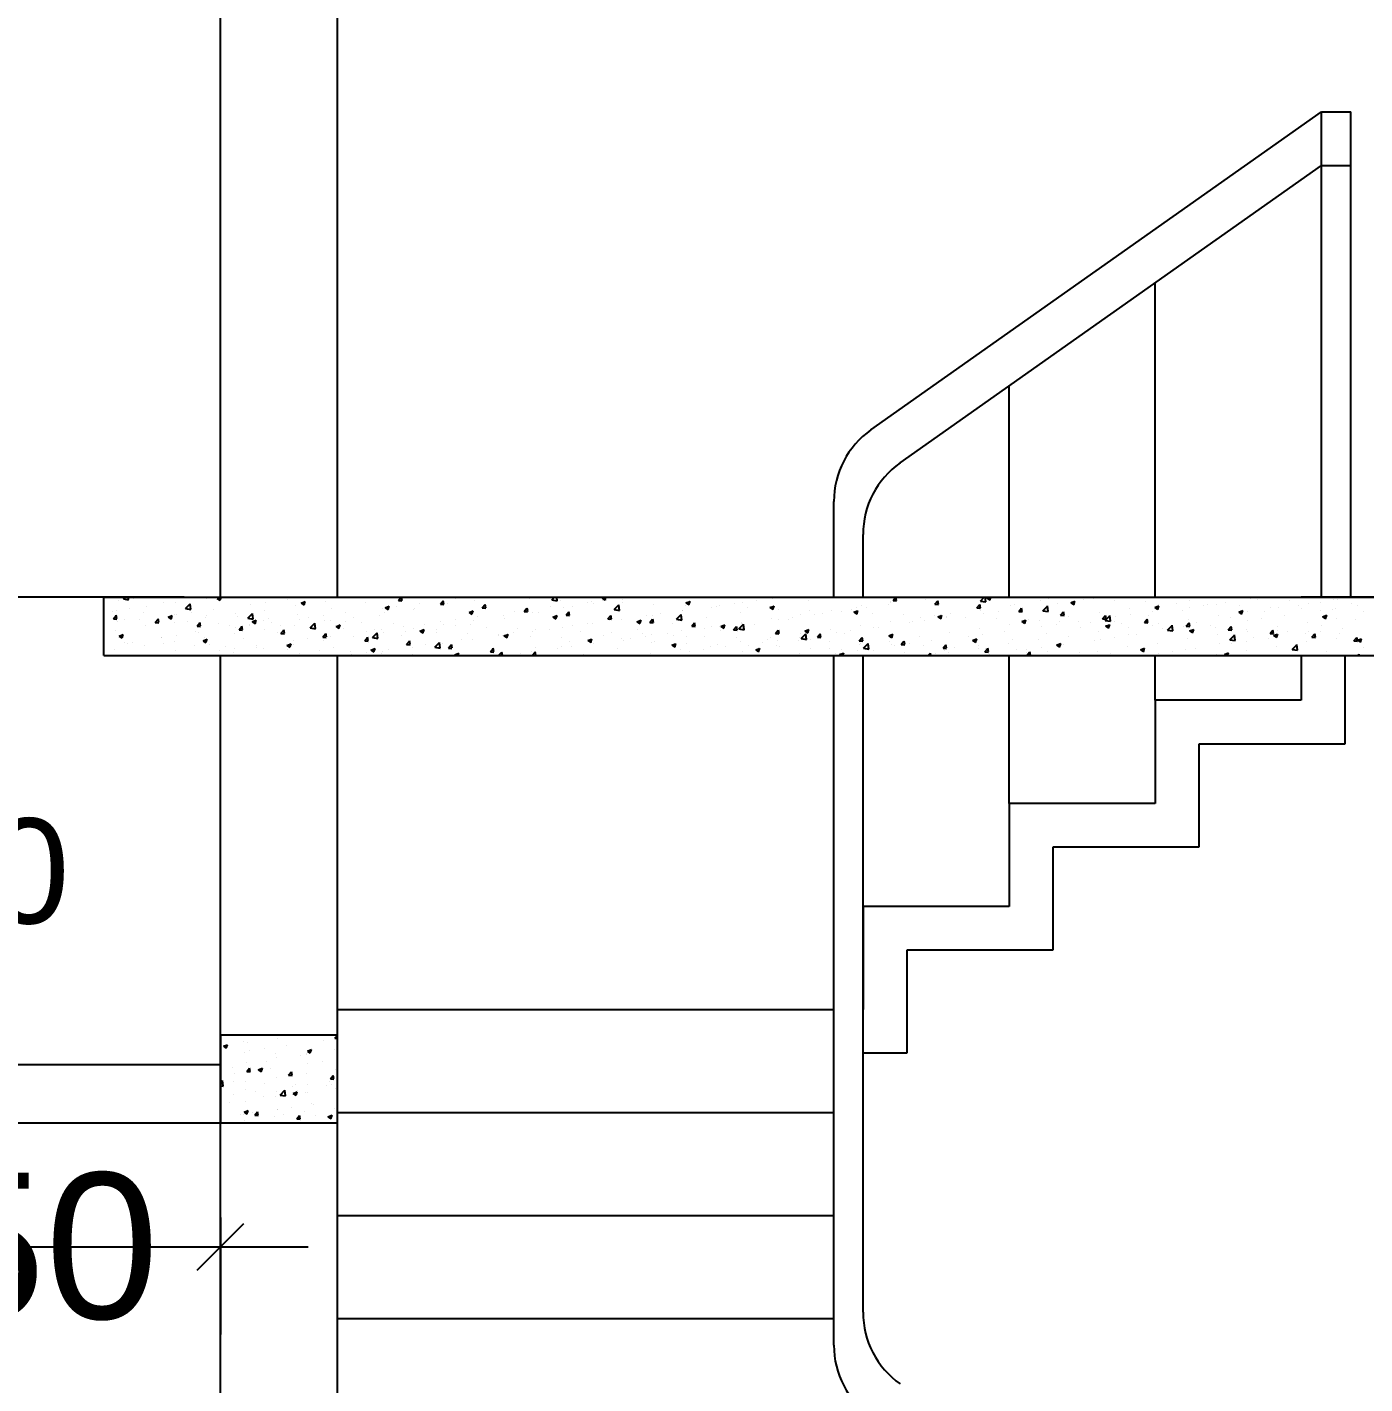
# Model space of a CAD drawing. Header units: metres. Extents: x -55 to 385, y 16 to 159.
# Drawn here: x -27.611 to -25.32, y 71.794 to 74.117 of the extents above; entities that cross this region are included whole.
import ezdxf

# ---------------------------------------------------------------- set-up
doc = ezdxf.new("R2010")
doc.units = ezdxf.units.M
doc.header["$MEASUREMENT"] = 0
doc.layers.add('BLK_1_HT_OF_BLDG', color=5, linetype='Continuous', plot=False)
doc.styles.get("Standard").update_dxf_attribs({"font": 'ARIAL.TTF'})
doc.dimstyles.get("Standard").update_dxf_attribs({"dimtxt": 0.18, "dimasz": 0.18, "dimexe": 0.18, "dimexo": 0.0625, "dimgap": 0.09, "dimtad": 0, "dimtih": 1, "dimtoh": 1, "dimdec": 4, "dimzin": 0, "dimdsep": 46, "dimtxsty": 'Standard', "dimcen": 0.09, "dimadec": 0, "dimazin": 0, "dimtfac": 1, "dimtdec": 4, "dimtofl": 0, "dimtmove": 0, "dimatfit": 3, "dimfxl": 1, "dimtolj": 1, "dimtzin": 0, "dimarcsym": 0})

# ---------------------------------------------------------------- blocks, each defined once
blk = doc.blocks.new('_Oblique')
at = {"color": 0, "linetype": 'ByBlock', "lineweight": -2}
blk.add_line((-0.5, -0.5), (0.5, 0.5), dxfattribs=at)
blk = doc.blocks.new('*D19')
at = {"color": 0, "lineweight": -2, "transparency": 16777216}
for p, q in [((-27.342, 76.0407), (-28.6168, 76.0407)), ((-28.4368, 75.8607), (-28.4368, 74.7726)), ((-28.4368, 73.3207), (-28.4368, 74.4088)), ((-27.342, 73.1407), (-28.6168, 73.1407))]:
    blk.add_line(p, q, dxfattribs=at)
at = {"color": 0, "transparency": 16777216}
for points in [[(-28.4668, 75.8607), (-28.4068, 75.8607), (-28.4368, 76.0407)], [(-28.4668, 73.3207), (-28.4068, 73.3207), (-28.4368, 73.1407)]]:
    blk.add_solid(points, dxfattribs=at)
at = {"layer": 'Defpoints', "color": 0, "transparency": 16777216}
for p in [(-27.2795, 76.0407), (-28.4368, 73.1407), (-27.2795, 73.1407)]:
    blk.add_point(p, dxfattribs=at)
at = {"color": 0, "transparency": 16777216, "insert": (-28.4368, 74.5907), "char_height": 0.18, "attachment_point": 5}
blk.add_mtext('\\A1;2.9000', dxfattribs=at)
blk = doc.blocks.new('*D29')
at = {"color": 0, "lineweight": -2, "transparency": 16777216}
for p, q in [((-27.642, 76.1407), (-28.1026, 76.1407)), ((-27.9226, 75.9607), (-27.9226, 72.8526)), ((-27.9226, 69.3807), (-27.9226, 72.4888)), ((-27.8105, 69.2007), (-28.1026, 69.2007))]:
    blk.add_line(p, q, dxfattribs=at)
at = {"color": 0, "transparency": 16777216}
for points in [[(-27.9526, 75.9607), (-27.8926, 75.9607), (-27.9226, 76.1407)], [(-27.9526, 69.3807), (-27.8926, 69.3807), (-27.9226, 69.2007)]]:
    blk.add_solid(points, dxfattribs=at)
at = {"layer": 'Defpoints', "color": 0, "transparency": 16777216}
for p in [(-27.5795, 76.1407), (-27.9226, 69.2007), (-27.748, 69.2007)]:
    blk.add_point(p, dxfattribs=at)
at = {"color": 0, "transparency": 16777216, "insert": (-27.9226, 72.6707), "char_height": 0.18, "attachment_point": 5}
blk.add_mtext('\\A1;6.9400', dxfattribs=at)
blk = doc.blocks.new('*D31')
at = {"layer": 'BLK_1_HT_OF_BLDG', "color": 0, "lineweight": -2, "transparency": 16777216}
for p, q in [((-27.642, 76.1407), (-29.8853, 76.1407)), ((-29.7053, 75.9607), (-29.7053, 72.8526)), ((-29.7053, 69.3807), (-29.7053, 72.4888)), ((-29.6591, 69.2007), (-29.5253, 69.2007))]:
    blk.add_line(p, q, dxfattribs=at)
at = {"layer": 'BLK_1_HT_OF_BLDG', "color": 0, "transparency": 16777216}
for points in [[(-29.7353, 75.9607), (-29.6753, 75.9607), (-29.7053, 76.1407)], [(-29.7353, 69.3807), (-29.6753, 69.3807), (-29.7053, 69.2007)]]:
    blk.add_solid(points, dxfattribs=at)
at = {"layer": 'Defpoints', "color": 0, "transparency": 16777216}
for p in [(-29.7053, 76.1407), (-27.5795, 76.1407), (-29.7216, 69.2007)]:
    blk.add_point(p, dxfattribs=at)
at = {"layer": 'BLK_1_HT_OF_BLDG', "color": 0, "transparency": 16777216, "insert": (-29.7053, 72.6707), "char_height": 0.18, "attachment_point": 5}
blk.add_mtext('\\A1;6.9400', dxfattribs=at)

msp = doc.modelspace()

# ---------------------------------------------------------------- linework, layer by layer
for p, q in [((-27.27955, 73.13762), (-27.27955, 76.04066)), ((-27.07955, 73.14066), (-27.07955, 76.04066)), ((-26.16605, 73.42728), (-25.39444, 73.97194)), ((-25.39444, 73.14065), (-25.39444, 73.97194)), ((-25.39444, 73.97194), (-25.34444, 73.97194)), ((-25.34444, 73.14065), (-25.34444, 73.97194)), ((-26.11605, 73.37077), (-25.39444, 73.88014)), ((-25.39444, 73.88014), (-25.34444, 73.88014)), ((-25.67955, 73.14066), (-25.67955, 73.67889)), ((-25.92955, 73.14066), (-25.92955, 73.50242)), ((-26.22955, 73.14066), (-26.22955, 73.30473)), ((-26.17955, 73.14066), (-26.17955, 73.24822)), ((-27.47955, 73.14066), (-20.67956, 73.14066)), ((-27.47955, 73.04066), (-27.47955, 73.14066)), ((-27.45425, 73.13454), (-27.45425, 73.13454)), ((-27.44609, 73.13792), (-27.44346, 73.14066)), ((-27.44609, 73.13792), (-27.4372, 73.13654)), ((-27.43713, 73.13662), (-27.4376, 73.14066)), ((-27.42922, 73.13784), (-27.42922, 73.13784)), ((-27.40694, 73.12477), (-27.40694, 73.12477)), ((-27.37695, 73.13135), (-27.37695, 73.13135)), ((-27.35643, 73.13117), (-27.35643, 73.13117)), ((-27.33937, 73.12137), (-27.33158, 73.12948)), ((-27.3304, 73.12007), (-27.33151, 73.12957)), ((-27.30449, 73.13867), (-27.30449, 73.13867)), ((-27.28529, 73.13879), (-27.2804, 73.14066)), ((-27.28529, 73.13879), (-27.28032, 73.13543)), ((-27.28024, 73.13555), (-27.27955, 73.13762)), ((-27.27955, 73.13762), (-27.27853, 73.14066)), ((-27.22843, 73.1283), (-27.22843, 73.1283)), ((-27.2034, 73.13159), (-27.2034, 73.13159)), ((-27.16553, 73.13658), (-27.16553, 73.13658)), ((-27.15192, 73.12632), (-27.15192, 73.12632)), ((-27.14158, 73.13078), (-27.13458, 73.13347)), ((-27.14158, 73.13078), (-27.1366, 73.12742)), ((-27.13653, 73.12754), (-27.1345, 73.13358)), ((-27.10057, 73.13336), (-27.10057, 73.13336)), ((-27.05006, 73.13976), (-27.05006, 73.13976)), ((-27.03117, 73.13175), (-27.03117, 73.13175)), ((-26.99786, 73.12277), (-26.99086, 73.12546)), ((-26.99786, 73.12277), (-26.99289, 73.11941)), ((-26.99282, 73.11953), (-26.99079, 73.12557)), ((-26.97758, 73.12534), (-26.97758, 73.12534)), ((-26.97498, 73.13521), (-26.9704, 73.14066)), ((-26.97498, 73.13521), (-26.969, 73.13468)), ((-26.96893, 73.1348), (-26.97001, 73.14066)), ((-26.93971, 73.13033), (-26.93971, 73.13033)), ((-26.90325, 73.12893), (-26.89843, 73.13468)), ((-26.90325, 73.12893), (-26.89728, 73.12841)), ((-26.89721, 73.12853), (-26.89836, 73.13479)), ((-26.89748, 73.12741), (-26.89748, 73.12741)), ((-26.89057, 73.12982), (-26.89057, 73.12982)), ((-26.87655, 73.13864), (-26.87655, 73.13864)), ((-26.84555, 73.13491), (-26.84555, 73.13491)), ((-26.83225, 73.13983), (-26.83225, 73.13983)), ((-26.83153, 73.12266), (-26.82671, 73.1284)), ((-26.82548, 73.12225), (-26.82664, 73.12852)), ((-26.80451, 73.14034), (-26.80451, 73.14034)), ((-26.75112, 73.13808), (-26.75112, 73.13808)), ((-26.71389, 73.12408), (-26.71389, 73.12408)), ((-26.71228, 73.13602), (-26.70783, 73.14066)), ((-26.71228, 73.13602), (-26.70339, 73.13464)), ((-26.70331, 73.13472), (-26.70401, 73.14066)), ((-26.69774, 73.13583), (-26.69774, 73.13583)), ((-26.67743, 73.12485), (-26.67743, 73.12485)), ((-26.65074, 73.1324), (-26.65074, 73.1324)), ((-26.64436, 73.13357), (-26.64436, 73.13357)), ((-26.64163, 73.1296), (-26.64163, 73.1296)), ((-26.62642, 73.139), (-26.6221, 73.14066)), ((-26.62642, 73.139), (-26.62144, 73.13565)), ((-26.6257, 73.13569), (-26.6257, 73.13569)), ((-26.62137, 73.13576), (-26.61973, 73.14066)), ((-26.61911, 73.13486), (-26.61911, 73.13486)), ((-26.60556, 73.11947), (-26.59777, 73.12758)), ((-26.59659, 73.11817), (-26.5977, 73.12767)), ((-26.59111, 73.136), (-26.59111, 73.136)), ((-26.59098, 73.13132), (-26.59098, 73.13132)), ((-26.5376, 73.12906), (-26.5376, 73.12906)), ((-26.48421, 73.12681), (-26.48421, 73.12681)), ((-26.4827, 73.131), (-26.4757, 73.13368)), ((-26.4827, 73.131), (-26.47773, 73.12764)), ((-26.47766, 73.12776), (-26.47563, 73.1338)), ((-26.43854, 73.12365), (-26.43854, 73.12365)), ((-26.43083, 73.12455), (-26.43083, 73.12455)), ((-26.42492, 73.12615), (-26.42492, 73.12615)), ((-26.39989, 73.12944), (-26.39989, 73.12944)), ((-26.3866, 73.13115), (-26.3866, 73.13115)), ((-26.36201, 73.13443), (-26.36201, 73.13443)), ((-26.33899, 73.12299), (-26.33199, 73.12567)), ((-26.33899, 73.12299), (-26.33402, 73.11963)), ((-26.33526, 73.13819), (-26.33526, 73.13819)), ((-26.33394, 73.11975), (-26.33192, 73.12579)), ((-26.33164, 73.12525), (-26.33164, 73.12525)), ((-26.27332, 73.13526), (-26.27332, 73.13526)), ((-26.19104, 73.12331), (-26.19104, 73.12331)), ((-26.18268, 73.12584), (-26.18268, 73.12584)), ((-26.17407, 73.12319), (-26.17407, 73.12319)), ((-26.13619, 73.12818), (-26.13619, 73.12818)), ((-26.13273, 73.13332), (-26.13273, 73.13332)), ((-26.13217, 73.13225), (-26.13217, 73.13225)), ((-26.12814, 73.13512), (-26.1235, 73.14066)), ((-26.12814, 73.13512), (-26.12217, 73.1346)), ((-26.12209, 73.13472), (-26.12319, 73.14066)), ((-26.08023, 73.13974), (-26.08023, 73.13974)), ((-26.07304, 73.1365), (-26.07304, 73.1365)), ((-26.05642, 73.12885), (-26.0516, 73.13459)), ((-26.05642, 73.12885), (-26.05044, 73.12833)), ((-26.05037, 73.12844), (-26.05152, 73.13471)), ((-26.04801, 73.13979), (-26.04801, 73.13979)), ((-25.98469, 73.12257), (-25.97987, 73.12832)), ((-25.97864, 73.12217), (-25.9798, 73.12843)), ((-25.97847, 73.13412), (-25.97219, 73.14066)), ((-25.97847, 73.13412), (-25.96958, 73.13274)), ((-25.9695, 73.13282), (-25.97042, 73.14066)), ((-25.96754, 73.13922), (-25.96379, 73.14066)), ((-25.96754, 73.13922), (-25.96257, 73.13587)), ((-25.9625, 73.13598), (-25.96093, 73.14066)), ((-25.92765, 73.12739), (-25.92765, 73.12739)), ((-25.91958, 73.12836), (-25.91958, 73.12836)), ((-25.87631, 73.13444), (-25.87631, 73.13444)), ((-25.87175, 73.11757), (-25.86396, 73.12569)), ((-25.86278, 73.11627), (-25.86388, 73.12577)), ((-25.86126, 73.13837), (-25.86126, 73.13837)), ((-25.85603, 73.13939), (-25.85603, 73.13939)), ((-25.84722, 73.13025), (-25.84722, 73.13025)), ((-25.82383, 73.13121), (-25.81683, 73.1339)), ((-25.82383, 73.13121), (-25.81886, 73.12786)), ((-25.82219, 73.13354), (-25.82219, 73.13354)), ((-25.81878, 73.12797), (-25.81676, 73.13402)), ((-25.80265, 73.13714), (-25.80265, 73.13714)), ((-25.78432, 73.13853), (-25.78432, 73.13853)), ((-25.74926, 73.13488), (-25.74926, 73.13488)), ((-25.69588, 73.13263), (-25.69588, 73.13263)), ((-25.68012, 73.1232), (-25.67312, 73.12589)), ((-25.68012, 73.1232), (-25.67514, 73.11985)), ((-25.67507, 73.11996), (-25.67304, 73.12601)), ((-25.67322, 73.12849), (-25.67322, 73.12849)), ((-25.6425, 73.13037), (-25.6425, 73.13037)), ((-25.6214, 73.124), (-25.6214, 73.124)), ((-25.62128, 73.13599), (-25.62128, 73.13599)), ((-25.59637, 73.12729), (-25.59637, 73.12729)), ((-25.58912, 73.12812), (-25.58912, 73.12812)), ((-25.5738, 73.12876), (-25.5738, 73.12876)), ((-25.5585, 73.13228), (-25.5585, 73.13228)), ((-25.55682, 73.13929), (-25.55682, 73.13929)), ((-25.53574, 73.12586), (-25.53574, 73.12586)), ((-25.51548, 73.13877), (-25.51548, 73.13877)), ((-25.50344, 73.13704), (-25.50344, 73.13704)), ((-25.49534, 73.1406), (-25.49534, 73.1406)), ((-25.48235, 73.12361), (-25.48235, 73.12361)), ((-25.4687, 73.12364), (-25.4687, 73.12364)), ((-25.45006, 73.13478), (-25.45006, 73.13478)), ((-25.4332, 73.12682), (-25.4332, 73.12682)), ((-25.17955, 73.14065), (-25.42955, 73.14065)), ((-25.41736, 73.13068), (-25.41736, 73.13068)), ((-25.39667, 73.13253), (-25.39667, 73.13253)), ((-25.37488, 73.13683), (-25.37488, 73.13683)), ((-25.36685, 73.13708), (-25.36685, 73.13708)), ((-25.34329, 73.13027), (-25.34329, 73.13027)), ((-25.33268, 73.12603), (-25.33268, 73.12603)), ((-27.46457, 73.1163), (-27.46457, 73.1163)), ((-27.46319, 73.10391), (-27.45837, 73.10966)), ((-27.46319, 73.10391), (-27.45721, 73.10339)), ((-27.45829, 73.11772), (-27.45829, 73.11772)), ((-27.45714, 73.10351), (-27.45829, 73.10978)), ((-27.44348, 73.10287), (-27.44348, 73.10287)), ((-27.43527, 73.12134), (-27.43527, 73.12134)), ((-27.41765, 73.10339), (-27.41765, 73.10339)), ((-27.41118, 73.11405), (-27.41118, 73.11405)), ((-27.39146, 73.09764), (-27.38664, 73.10338)), ((-27.3901, 73.10062), (-27.3901, 73.10062)), ((-27.38541, 73.09723), (-27.38657, 73.1035)), ((-27.36931, 73.10653), (-27.36231, 73.10922)), ((-27.36931, 73.10653), (-27.36434, 73.10318)), ((-27.36427, 73.10329), (-27.36224, 73.10934)), ((-27.3578, 73.11179), (-27.3578, 73.11179)), ((-27.3545, 73.1117), (-27.3545, 73.1117)), ((-27.33937, 73.12137), (-27.33048, 73.11999)), ((-27.32946, 73.115), (-27.32946, 73.115)), ((-27.30571, 73.10538), (-27.30571, 73.10538)), ((-27.30442, 73.10954), (-27.30442, 73.10954)), ((-27.29159, 73.11998), (-27.29159, 73.11998)), ((-27.25437, 73.11242), (-27.25437, 73.11242)), ((-27.25104, 73.10728), (-27.25104, 73.10728)), ((-27.23265, 73.10481), (-27.22486, 73.11293)), ((-27.23265, 73.10481), (-27.22375, 73.10344)), ((-27.2256, 73.09852), (-27.2186, 73.10121)), ((-27.22368, 73.10352), (-27.22478, 73.11302)), ((-27.22055, 73.09529), (-27.21853, 73.10133)), ((-27.20613, 73.10172), (-27.20613, 73.10172)), ((-27.20385, 73.11882), (-27.20385, 73.11882)), ((-27.19766, 73.10503), (-27.19766, 73.10503)), ((-27.14781, 73.11173), (-27.14781, 73.11173)), ((-27.14427, 73.10277), (-27.14427, 73.10277)), ((-27.12868, 73.10545), (-27.12868, 73.10545)), ((-27.10364, 73.10875), (-27.10364, 73.10875)), ((-27.10179, 73.10007), (-27.10179, 73.10007)), ((-27.09089, 73.10052), (-27.09089, 73.10052)), ((-27.08949, 73.12174), (-27.08949, 73.12174)), ((-27.06577, 73.11373), (-27.06577, 73.11373)), ((-27.06553, 73.09978), (-27.06553, 73.09978)), ((-27.05128, 73.10647), (-27.05128, 73.10647)), ((-27.00721, 73.10979), (-27.00721, 73.10979)), ((-27.00262, 73.12205), (-27.00262, 73.12205)), ((-26.99934, 73.11397), (-26.99934, 73.11397)), ((-26.94889, 73.1198), (-26.94889, 73.1198)), ((-26.948, 73.12101), (-26.948, 73.12101)), ((-26.87783, 73.1025), (-26.87783, 73.1025)), ((-26.85415, 73.11476), (-26.84715, 73.11745)), ((-26.85415, 73.11476), (-26.84918, 73.1114)), ((-26.84911, 73.11152), (-26.84708, 73.11756)), ((-26.84676, 73.10162), (-26.84676, 73.10162)), ((-26.83995, 73.10748), (-26.83995, 73.10748)), ((-26.83153, 73.12266), (-26.82555, 73.12213)), ((-26.79542, 73.10866), (-26.79542, 73.10866)), ((-26.79406, 73.10483), (-26.79406, 73.10483)), ((-26.7768, 73.1158), (-26.7768, 73.1158)), ((-26.7598, 73.11638), (-26.75498, 73.12213)), ((-26.7598, 73.11638), (-26.75383, 73.11586)), ((-26.75375, 73.11598), (-26.75491, 73.12224)), ((-26.75177, 73.1191), (-26.75177, 73.1191)), ((-26.74491, 73.11506), (-26.74491, 73.11506)), ((-26.73575, 73.11484), (-26.73575, 73.11484)), ((-26.71044, 73.10675), (-26.70344, 73.10944)), ((-26.71044, 73.10675), (-26.70546, 73.1034)), ((-26.70539, 73.10351), (-26.70336, 73.10955)), ((-26.69297, 73.12256), (-26.69297, 73.12256)), ((-26.68808, 73.11011), (-26.68326, 73.11585)), ((-26.68808, 73.11011), (-26.6821, 73.10958)), ((-26.68203, 73.1097), (-26.68318, 73.11597)), ((-26.61635, 73.10383), (-26.61153, 73.10958)), ((-26.61635, 73.10383), (-26.61037, 73.10331)), ((-26.61414, 73.10124), (-26.61414, 73.10124)), ((-26.6103, 73.10342), (-26.61146, 73.10969)), ((-26.60556, 73.11947), (-26.59667, 73.11809)), ((-26.59233, 73.10271), (-26.59233, 73.10271)), ((-26.56673, 73.09874), (-26.55972, 73.10143)), ((-26.56168, 73.0955), (-26.55965, 73.10155)), ((-26.55098, 73.10955), (-26.55098, 73.10955)), ((-26.54462, 73.09756), (-26.5398, 73.1033)), ((-26.54039, 73.11021), (-26.54039, 73.11021)), ((-26.53858, 73.09715), (-26.53973, 73.10342)), ((-26.52595, 73.11285), (-26.52595, 73.11285)), ((-26.49883, 73.10291), (-26.49105, 73.11103)), ((-26.49883, 73.10291), (-26.48994, 73.10154)), ((-26.48987, 73.10162), (-26.49097, 73.11112)), ((-26.48905, 73.11725), (-26.48905, 73.11725)), ((-26.48807, 73.11783), (-26.48807, 73.11783)), ((-26.44828, 73.10523), (-26.44828, 73.10523)), ((-26.38996, 73.11524), (-26.38996, 73.11524)), ((-26.37745, 73.12229), (-26.37745, 73.12229)), ((-26.33647, 73.1049), (-26.33647, 73.1049)), ((-26.32516, 73.1033), (-26.32516, 73.1033)), ((-26.32407, 73.12004), (-26.32407, 73.12004)), ((-26.30768, 73.10329), (-26.30768, 73.10329)), ((-26.30013, 73.1066), (-26.30013, 73.1066)), ((-26.28596, 73.1113), (-26.28596, 73.1113)), ((-26.27068, 73.11778), (-26.27068, 73.11778)), ((-26.26226, 73.11158), (-26.26226, 73.11158)), ((-26.24936, 73.1133), (-26.24936, 73.1133)), ((-26.23402, 73.1188), (-26.23402, 73.1188)), ((-26.2173, 73.11553), (-26.2173, 73.11553)), ((-26.1991, 73.1199), (-26.1991, 73.1199)), ((-26.19528, 73.11498), (-26.18828, 73.11767)), ((-26.19528, 73.11498), (-26.1903, 73.11162)), ((-26.19023, 73.11174), (-26.1882, 73.11778)), ((-26.16392, 73.11327), (-26.16392, 73.11327)), ((-26.11054, 73.11102), (-26.11054, 73.11102)), ((-26.08144, 73.10645), (-26.08144, 73.10645)), ((-26.07431, 73.10035), (-26.07431, 73.10035)), ((-26.05716, 73.10876), (-26.05716, 73.10876)), ((-26.05157, 73.10697), (-26.04456, 73.10966)), ((-26.05157, 73.10697), (-26.04659, 73.10361)), ((-26.04652, 73.10373), (-26.04449, 73.10977)), ((-26.03644, 73.10534), (-26.03644, 73.10534)), ((-26.03622, 73.10834), (-26.03622, 73.10834)), ((-26.0301, 73.11349), (-26.0301, 73.11349)), ((-26.00377, 73.10651), (-26.00377, 73.10651)), ((-25.98469, 73.12257), (-25.97871, 73.12205)), ((-25.97959, 73.1199), (-25.97959, 73.1199)), ((-25.9779, 73.11835), (-25.9779, 73.11835)), ((-25.97328, 73.11365), (-25.97328, 73.11365)), ((-25.95039, 73.10425), (-25.95039, 73.10425)), ((-25.94825, 73.11695), (-25.94825, 73.11695)), ((-25.91297, 73.1163), (-25.90814, 73.12204)), ((-25.91297, 73.1163), (-25.90699, 73.11578)), ((-25.91038, 73.12193), (-25.91038, 73.12193)), ((-25.90692, 73.11589), (-25.90807, 73.12216)), ((-25.90785, 73.09896), (-25.90085, 73.10165)), ((-25.90281, 73.09572), (-25.90078, 73.10176)), ((-25.89701, 73.102), (-25.89701, 73.102)), ((-25.87752, 73.10115), (-25.87752, 73.10115)), ((-25.87175, 73.11757), (-25.86285, 73.11619)), ((-25.84363, 73.09974), (-25.84363, 73.09974)), ((-25.84124, 73.11002), (-25.83642, 73.11577)), ((-25.84124, 73.11002), (-25.83526, 73.1095)), ((-25.83519, 73.10962), (-25.83635, 73.11588)), ((-25.82701, 73.10755), (-25.82701, 73.10755)), ((-25.77507, 73.11505), (-25.77507, 73.11505)), ((-25.76951, 73.10375), (-25.76469, 73.10949)), ((-25.76951, 73.10375), (-25.76354, 73.10322)), ((-25.76502, 73.10102), (-25.75724, 73.10913)), ((-25.76502, 73.10102), (-25.75613, 73.09964)), ((-25.76346, 73.10334), (-25.76462, 73.10961)), ((-25.75606, 73.09972), (-25.75716, 73.10922)), ((-25.74747, 73.1074), (-25.74747, 73.1074)), ((-25.72373, 73.12209), (-25.72373, 73.12209)), ((-25.72243, 73.1107), (-25.72243, 73.1107)), ((-25.69779, 73.09747), (-25.69297, 73.10322)), ((-25.69174, 73.09707), (-25.69289, 73.10333)), ((-25.69043, 73.10873), (-25.69043, 73.10873)), ((-25.68456, 73.11568), (-25.68456, 73.11568)), ((-25.63211, 73.11874), (-25.63211, 73.11874)), ((-25.6225, 73.1027), (-25.6225, 73.1027)), ((-25.57115, 73.10974), (-25.57115, 73.10974)), ((-25.54983, 73.1068), (-25.54983, 73.1068)), ((-25.5364, 73.1152), (-25.5294, 73.11788)), ((-25.5364, 73.1152), (-25.53143, 73.11184)), ((-25.53136, 73.11196), (-25.52933, 73.118)), ((-25.52165, 73.10115), (-25.52165, 73.10115)), ((-25.52064, 73.11614), (-25.52064, 73.11614)), ((-25.49662, 73.10445), (-25.49662, 73.10445)), ((-25.49152, 73.11681), (-25.49152, 73.11681)), ((-25.45874, 73.10944), (-25.45874, 73.10944)), ((-25.42897, 73.12135), (-25.42897, 73.12135)), ((-25.39559, 73.11775), (-25.39559, 73.11775)), ((-25.39269, 73.10719), (-25.38569, 73.10987)), ((-25.39269, 73.10719), (-25.38772, 73.10383)), ((-25.38764, 73.10395), (-25.38562, 73.10999)), ((-25.37559, 73.11909), (-25.37559, 73.11909)), ((-25.37055, 73.12105), (-25.37055, 73.12105)), ((-25.36807, 73.10379), (-25.36807, 73.10379)), ((-25.33669, 73.10183), (-25.33669, 73.10183)), ((-25.32221, 73.11684), (-25.32221, 73.11684)), ((-27.4595, 73.08444), (-27.4595, 73.08444)), ((-27.45552, 73.0984), (-27.45552, 73.0984)), ((-27.45334, 73.07428), (-27.44633, 73.07697)), ((-27.44829, 73.07104), (-27.44626, 73.07708)), ((-27.40816, 73.09148), (-27.40816, 73.09148)), ((-27.39146, 73.09764), (-27.38548, 73.09712)), ((-27.35765, 73.09788), (-27.35765, 73.09788)), ((-27.33672, 73.09836), (-27.33672, 73.09836)), ((-27.32277, 73.0817), (-27.32277, 73.0817)), ((-27.31974, 73.09136), (-27.31491, 73.09711)), ((-27.31974, 73.09136), (-27.31376, 73.09084)), ((-27.3179, 73.08054), (-27.3179, 73.08054)), ((-27.31369, 73.09096), (-27.31484, 73.09723)), ((-27.28334, 73.09611), (-27.28334, 73.09611)), ((-27.26445, 73.09171), (-27.26445, 73.09171)), ((-27.25558, 73.07913), (-27.25558, 73.07913)), ((-27.25474, 73.08885), (-27.25474, 73.08885)), ((-27.24801, 73.08509), (-27.24319, 73.09083)), ((-27.24801, 73.08509), (-27.24203, 73.08457)), ((-27.24196, 73.08468), (-27.24312, 73.09095)), ((-27.22995, 73.09385), (-27.22995, 73.09385)), ((-27.22971, 73.09215), (-27.22971, 73.09215)), ((-27.2256, 73.09852), (-27.22063, 73.09517)), ((-27.20507, 73.08553), (-27.20507, 73.08553)), ((-27.19183, 73.09714), (-27.19183, 73.09714)), ((-27.18217, 73.07976), (-27.18217, 73.07976)), ((-27.17657, 73.09159), (-27.17657, 73.09159)), ((-27.17628, 73.07881), (-27.17146, 73.08456)), ((-27.17628, 73.07881), (-27.17031, 73.07829)), ((-27.17023, 73.07841), (-27.17139, 73.08468)), ((-27.15313, 73.09303), (-27.15313, 73.09303)), ((-27.12592, 73.08826), (-27.11813, 73.09638)), ((-27.12592, 73.08826), (-27.11703, 73.08688)), ((-27.12385, 73.08977), (-27.12385, 73.08977)), ((-27.12319, 73.08934), (-27.12319, 73.08934)), ((-27.11695, 73.08697), (-27.11806, 73.09646)), ((-27.10456, 73.07254), (-27.09974, 73.07828)), ((-27.09851, 73.07213), (-27.09966, 73.0784)), ((-27.08189, 73.09052), (-27.07955, 73.09141)), ((-27.08189, 73.09052), (-27.07955, 73.08894)), ((-27.07955, 73.09141), (-27.07489, 73.0932)), ((-27.07955, 73.08894), (-27.07955, 73.09141)), ((-27.07955, 73.08894), (-27.07691, 73.08716)), ((-27.07684, 73.08728), (-27.07481, 73.09332)), ((-27.06981, 73.08708), (-27.06981, 73.08708)), ((-27.03751, 73.09826), (-27.03751, 73.09826)), ((-27.02892, 73.08261), (-27.02892, 73.08261)), ((-27.0192, 73.07171), (-27.01141, 73.07983)), ((-27.01642, 73.08483), (-27.01642, 73.08483)), ((-27.01023, 73.07042), (-27.01133, 73.07991)), ((-27.00389, 73.0859), (-27.00389, 73.0859)), ((-27.00056, 73.08068), (-27.00056, 73.08068)), ((-26.98413, 73.09601), (-26.98413, 73.09601)), ((-26.96602, 73.09089), (-26.96602, 73.09089)), ((-26.96304, 73.08257), (-26.96304, 73.08257)), ((-26.94921, 73.08772), (-26.94921, 73.08772)), ((-26.93817, 73.08251), (-26.93117, 73.08519)), ((-26.93817, 73.08251), (-26.9332, 73.07915)), ((-26.93313, 73.07927), (-26.9311, 73.08531)), ((-26.93074, 73.09375), (-26.93074, 73.09375)), ((-26.9107, 73.08481), (-26.9107, 73.08481)), ((-26.90966, 73.08032), (-26.90966, 73.08032)), ((-26.90286, 73.0992), (-26.90286, 73.0992)), ((-26.8987, 73.09412), (-26.8987, 73.09412)), ((-26.87736, 73.09149), (-26.87736, 73.09149)), ((-26.85628, 73.07806), (-26.85628, 73.07806)), ((-26.85238, 73.09482), (-26.85238, 73.09482)), ((-26.82398, 73.08924), (-26.82398, 73.08924)), ((-26.80311, 73.07636), (-26.80311, 73.07636)), ((-26.79446, 73.0745), (-26.78746, 73.07719)), ((-26.78941, 73.07126), (-26.78739, 73.0773)), ((-26.77807, 73.07965), (-26.77807, 73.07965)), ((-26.7706, 73.08698), (-26.7706, 73.08698)), ((-26.74612, 73.08177), (-26.74612, 73.08177)), ((-26.7402, 73.08464), (-26.7402, 73.08464)), ((-26.71722, 73.08473), (-26.71722, 73.08473)), ((-26.69418, 73.08927), (-26.69418, 73.08927)), ((-26.67704, 73.09295), (-26.67704, 73.09295)), ((-26.66383, 73.08247), (-26.66383, 73.08247)), ((-26.65201, 73.09625), (-26.65201, 73.09625)), ((-26.64284, 73.09631), (-26.64284, 73.09631)), ((-26.61045, 73.08022), (-26.61045, 73.08022)), ((-26.56673, 73.09874), (-26.56175, 73.09539)), ((-26.56492, 73.08521), (-26.56492, 73.08521)), ((-26.55707, 73.07796), (-26.55707, 73.07796)), ((-26.54462, 73.09756), (-26.53865, 73.09703)), ((-26.54161, 73.07692), (-26.54161, 73.07692)), ((-26.51438, 73.07839), (-26.51438, 73.07839)), ((-26.5066, 73.09522), (-26.5066, 73.09522)), ((-26.49026, 73.08396), (-26.49026, 73.08396)), ((-26.4729, 73.09128), (-26.46808, 73.09703)), ((-26.4729, 73.09128), (-26.46692, 73.09076)), ((-26.46685, 73.09087), (-26.46801, 73.09714)), ((-26.45123, 73.08671), (-26.45123, 73.08671)), ((-26.43975, 73.09036), (-26.43975, 73.09036)), ((-26.42619, 73.09), (-26.42619, 73.09)), ((-26.42432, 73.08327), (-26.42432, 73.08327)), ((-26.42301, 73.09073), (-26.41601, 73.09342)), ((-26.42301, 73.09073), (-26.41804, 73.08738)), ((-26.41797, 73.08749), (-26.41594, 73.09354)), ((-26.40117, 73.08501), (-26.39635, 73.09075)), ((-26.40117, 73.08501), (-26.3952, 73.08448)), ((-26.39512, 73.0846), (-26.39628, 73.09087)), ((-26.39211, 73.08636), (-26.38432, 73.09448)), ((-26.39211, 73.08636), (-26.38322, 73.08498)), ((-26.38832, 73.09499), (-26.38832, 73.09499)), ((-26.38781, 73.09786), (-26.38781, 73.09786)), ((-26.38314, 73.08507), (-26.38425, 73.09456)), ((-26.366, 73.09328), (-26.366, 73.09328)), ((-26.32945, 73.07873), (-26.32463, 73.08448)), ((-26.32945, 73.07873), (-26.32347, 73.07821)), ((-26.3234, 73.07832), (-26.32455, 73.08459)), ((-26.28718, 73.07802), (-26.28718, 73.07802)), ((-26.28539, 73.06981), (-26.2776, 73.07793)), ((-26.2793, 73.08272), (-26.2723, 73.08541)), ((-26.2793, 73.08272), (-26.27433, 73.07937)), ((-26.27642, 73.06852), (-26.27752, 73.07801)), ((-26.27425, 73.07949), (-26.27223, 73.08553)), ((-26.25772, 73.07245), (-26.2529, 73.0782)), ((-26.25167, 73.07205), (-26.25283, 73.07832)), ((-26.23524, 73.08551), (-26.23524, 73.08551)), ((-26.22541, 73.08046), (-26.22541, 73.08046)), ((-26.21117, 73.07831), (-26.21117, 73.07831)), ((-26.20037, 73.08375), (-26.20037, 73.08375)), ((-26.18389, 73.09255), (-26.18389, 73.09255)), ((-26.1625, 73.08874), (-26.1625, 73.08874)), ((-26.15285, 73.08832), (-26.15285, 73.08832)), ((-26.13559, 73.07472), (-26.12859, 73.0774)), ((-26.13338, 73.09896), (-26.13338, 73.09896)), ((-26.13054, 73.07148), (-26.12851, 73.07752)), ((-26.09935, 73.09705), (-26.09935, 73.09705)), ((-26.09454, 73.09833), (-26.09454, 73.09833)), ((-26.03132, 73.08021), (-26.03132, 73.08021)), ((-25.98081, 73.08661), (-25.98081, 73.08661)), ((-25.97456, 73.07751), (-25.97456, 73.07751)), ((-25.93668, 73.08249), (-25.93668, 73.08249)), ((-25.92887, 73.0941), (-25.92887, 73.0941)), ((-25.90785, 73.09896), (-25.90288, 73.09561)), ((-25.87353, 73.09081), (-25.87353, 73.09081)), ((-25.86539, 73.0787), (-25.86539, 73.0787)), ((-25.8485, 73.0941), (-25.8485, 73.0941)), ((-25.81062, 73.09909), (-25.81062, 73.09909)), ((-25.80707, 73.08871), (-25.80707, 73.08871)), ((-25.79024, 73.09748), (-25.79024, 73.09748)), ((-25.77629, 73.08176), (-25.77629, 73.08176)), ((-25.76414, 73.09095), (-25.75714, 73.09364)), ((-25.76414, 73.09095), (-25.75916, 73.0876)), ((-25.75909, 73.08771), (-25.75706, 73.09375)), ((-25.74875, 73.09872), (-25.74875, 73.09872)), ((-25.73686, 73.09523), (-25.73686, 73.09523)), ((-25.72495, 73.0888), (-25.72495, 73.0888)), ((-25.72479, 73.07677), (-25.72479, 73.07677)), ((-25.69779, 73.09747), (-25.69181, 73.09695)), ((-25.68348, 73.09297), (-25.68348, 73.09297)), ((-25.67444, 73.0952), (-25.67444, 73.0952)), ((-25.66647, 73.08678), (-25.66647, 73.08678)), ((-25.6583, 73.08446), (-25.65051, 73.09258)), ((-25.6583, 73.08446), (-25.64941, 73.08308)), ((-25.64933, 73.08317), (-25.65044, 73.09266)), ((-25.64771, 73.08456), (-25.64771, 73.08456)), ((-25.6301, 73.09072), (-25.6301, 73.09072)), ((-25.62606, 73.0912), (-25.62124, 73.09694)), ((-25.62606, 73.0912), (-25.62008, 73.09067)), ((-25.62268, 73.08785), (-25.62268, 73.08785)), ((-25.62001, 73.09079), (-25.62117, 73.09706)), ((-25.62043, 73.08294), (-25.61342, 73.08563)), ((-25.62043, 73.08294), (-25.61545, 73.07959)), ((-25.61538, 73.0797), (-25.61335, 73.08575)), ((-25.60815, 73.09679), (-25.60815, 73.09679)), ((-25.5848, 73.09284), (-25.5848, 73.09284)), ((-25.57672, 73.08846), (-25.57672, 73.08846)), ((-25.57237, 73.07645), (-25.57237, 73.07645)), ((-25.55434, 73.08492), (-25.54951, 73.09067)), ((-25.55434, 73.08492), (-25.54836, 73.0844)), ((-25.54829, 73.08451), (-25.54944, 73.09078)), ((-25.52333, 73.08621), (-25.52333, 73.08621)), ((-25.52186, 73.08285), (-25.52186, 73.08285)), ((-25.48261, 73.07865), (-25.47779, 73.08439)), ((-25.48261, 73.07865), (-25.47663, 73.07812)), ((-25.47656, 73.07824), (-25.47772, 73.08451)), ((-25.47671, 73.07493), (-25.46971, 73.07762)), ((-25.47167, 73.07169), (-25.46964, 73.07774)), ((-25.46995, 73.08395), (-25.46995, 73.08395)), ((-25.46992, 73.09035), (-25.46992, 73.09035)), ((-25.45333, 73.08181), (-25.45333, 73.08181)), ((-25.42189, 73.07831), (-25.42189, 73.07831)), ((-25.41858, 73.09739), (-25.41858, 73.09739)), ((-25.41657, 73.0817), (-25.41657, 73.0817)), ((-25.41088, 73.07237), (-25.40606, 73.07812)), ((-25.40483, 73.07196), (-25.40599, 73.07823)), ((-25.39686, 73.0816), (-25.39686, 73.0816)), ((-25.39501, 73.09182), (-25.39501, 73.09182)), ((-25.36319, 73.07944), (-25.36319, 73.07944)), ((-25.35899, 73.08659), (-25.35899, 73.08659)), ((-27.45334, 73.07428), (-27.44836, 73.07092)), ((-27.44396, 73.06394), (-27.44396, 73.06394)), ((-27.4394, 73.06168), (-27.4394, 73.06168)), ((-27.43108, 73.06322), (-27.43108, 73.06322)), ((-27.40937, 73.05819), (-27.40937, 73.05819)), ((-27.38108, 73.07169), (-27.38108, 73.07169)), ((-27.3808, 73.07226), (-27.3808, 73.07226)), ((-27.3777, 73.06096), (-27.3777, 73.06096)), ((-27.35886, 73.06459), (-27.35886, 73.06459)), ((-27.35577, 73.07555), (-27.35577, 73.07555)), ((-27.32432, 73.05871), (-27.32432, 73.05871)), ((-27.30962, 73.06627), (-27.30262, 73.06896)), ((-27.30962, 73.06627), (-27.30465, 73.06292)), ((-27.30693, 73.07209), (-27.30693, 73.07209)), ((-27.30458, 73.06303), (-27.30255, 73.06908)), ((-27.2988, 73.05974), (-27.2988, 73.05974)), ((-27.27093, 73.05645), (-27.27093, 73.05645)), ((-27.24048, 73.06975), (-27.24048, 73.06975)), ((-27.21814, 73.0577), (-27.21814, 73.0577)), ((-27.21755, 73.0542), (-27.21755, 73.0542)), ((-27.16591, 73.05826), (-27.15891, 73.06095)), ((-27.16591, 73.05826), (-27.16094, 73.05491)), ((-27.16086, 73.05502), (-27.15884, 73.06107)), ((-27.15499, 73.06601), (-27.15499, 73.06601)), ((-27.15435, 73.05974), (-27.15435, 73.05974)), ((-27.12995, 73.06931), (-27.12995, 73.06931)), ((-27.10456, 73.07254), (-27.09858, 73.07202)), ((-27.103, 73.06678), (-27.103, 73.06678)), ((-27.09208, 73.07429), (-27.09208, 73.07429)), ((-27.08566, 73.05478), (-27.08566, 73.05478)), ((-27.05249, 73.07318), (-27.05249, 73.07318)), ((-27.03283, 73.06626), (-27.02801, 73.07201)), ((-27.03283, 73.06626), (-27.02685, 73.06574)), ((-27.02678, 73.06586), (-27.02794, 73.07213)), ((-27.02734, 73.06479), (-27.02734, 73.06479)), ((-27.0192, 73.07171), (-27.0103, 73.07033)), ((-27.01715, 73.04701), (-27.01512, 73.05306)), ((-26.96902, 73.0748), (-26.96902, 73.0748)), ((-26.96111, 73.05999), (-26.95628, 73.06573)), ((-26.96111, 73.05999), (-26.95513, 73.05946)), ((-26.95506, 73.05958), (-26.95621, 73.06585)), ((-26.95043, 73.05443), (-26.95043, 73.05443)), ((-26.92917, 73.05976), (-26.92917, 73.05976)), ((-26.91247, 73.05516), (-26.90468, 73.06328)), ((-26.91247, 73.05516), (-26.90358, 73.05378)), ((-26.90351, 73.05386), (-26.90461, 73.06336)), ((-26.90413, 73.06306), (-26.90413, 73.06306)), ((-26.89992, 73.06083), (-26.89992, 73.06083)), ((-26.88938, 73.05371), (-26.88456, 73.05946)), ((-26.88938, 73.05371), (-26.8834, 73.05319)), ((-26.88333, 73.05331), (-26.88449, 73.05957)), ((-26.86626, 73.06804), (-26.86626, 73.06804)), ((-26.84798, 73.06833), (-26.84798, 73.06833)), ((-26.81765, 73.04744), (-26.81283, 73.05318)), ((-26.8116, 73.04703), (-26.81276, 73.0533)), ((-26.8029, 73.07581), (-26.8029, 73.07581)), ((-26.79663, 73.07537), (-26.79663, 73.07537)), ((-26.79446, 73.0745), (-26.78949, 73.07114)), ((-26.74951, 73.07355), (-26.74951, 73.07355)), ((-26.73987, 73.05517), (-26.73987, 73.05517)), ((-26.70335, 73.05351), (-26.70335, 73.05351)), ((-26.69613, 73.0713), (-26.69613, 73.0713)), ((-26.6954, 73.05598), (-26.6954, 73.05598)), ((-26.68156, 73.06519), (-26.68156, 73.06519)), ((-26.67832, 73.05681), (-26.67832, 73.05681)), ((-26.65075, 73.06649), (-26.64375, 73.06918)), ((-26.65075, 73.06649), (-26.64577, 73.06313)), ((-26.6457, 73.06325), (-26.64367, 73.06929)), ((-26.64406, 73.06302), (-26.64406, 73.06302)), ((-26.64275, 73.06904), (-26.64275, 73.06904)), ((-26.64044, 73.0618), (-26.64044, 73.0618)), ((-26.62324, 73.0752), (-26.62324, 73.0752)), ((-26.59928, 73.05324), (-26.59928, 73.05324)), ((-26.59355, 73.06942), (-26.59355, 73.06942)), ((-26.58937, 73.06678), (-26.58937, 73.06678)), ((-26.57729, 73.07011), (-26.57729, 73.07011)), ((-26.55225, 73.07341), (-26.55225, 73.07341)), ((-26.54096, 73.06325), (-26.54096, 73.06325)), ((-26.53598, 73.06453), (-26.53598, 73.06453)), ((-26.50704, 73.05848), (-26.50003, 73.06117)), ((-26.50704, 73.05848), (-26.50206, 73.05513)), ((-26.50369, 73.07571), (-26.50369, 73.07571)), ((-26.50199, 73.05524), (-26.49996, 73.06128)), ((-26.48264, 73.07326), (-26.48264, 73.07326)), ((-26.4826, 73.06227), (-26.4826, 73.06227)), ((-26.4503, 73.07345), (-26.4503, 73.07345)), ((-26.44097, 73.05707), (-26.44097, 73.05707)), ((-26.42922, 73.06002), (-26.42922, 73.06002)), ((-26.41463, 73.05555), (-26.41463, 73.05555)), ((-26.39692, 73.0712), (-26.39692, 73.0712)), ((-26.38903, 73.06457), (-26.38903, 73.06457)), ((-26.37584, 73.05776), (-26.37584, 73.05776)), ((-26.36332, 73.05047), (-26.35632, 73.05316)), ((-26.35828, 73.04723), (-26.35625, 73.05328)), ((-26.35147, 73.06386), (-26.35147, 73.06386)), ((-26.34354, 73.06894), (-26.34354, 73.06894)), ((-26.33769, 73.07161), (-26.33769, 73.07161)), ((-26.32781, 73.05829), (-26.32781, 73.05829)), ((-26.32644, 73.06716), (-26.32644, 73.06716)), ((-26.32246, 73.05551), (-26.32246, 73.05551)), ((-26.29016, 73.06668), (-26.29016, 73.06668)), ((-26.28856, 73.07214), (-26.28856, 73.07214)), ((-26.28539, 73.06981), (-26.27649, 73.06843)), ((-26.26949, 73.0683), (-26.26949, 73.0683)), ((-26.26907, 73.05325), (-26.26907, 73.05325)), ((-26.25772, 73.07245), (-26.25174, 73.07193)), ((-26.23678, 73.06443), (-26.23678, 73.06443)), ((-26.18599, 73.06618), (-26.18117, 73.07193)), ((-26.18599, 73.06618), (-26.18002, 73.06566)), ((-26.18511, 73.05926), (-26.18511, 73.05926)), ((-26.18339, 73.06217), (-26.18339, 73.06217)), ((-26.17995, 73.06577), (-26.1811, 73.07204)), ((-26.17866, 73.05326), (-26.17087, 73.06138)), ((-26.17866, 73.05326), (-26.16977, 73.05188)), ((-26.16969, 73.05196), (-26.1708, 73.06146)), ((-26.13559, 73.07472), (-26.13061, 73.07136)), ((-26.1346, 73.06567), (-26.1346, 73.06567)), ((-26.13001, 73.05992), (-26.13001, 73.05992)), ((-26.12565, 73.05761), (-26.12565, 73.05761)), ((-26.11427, 73.0599), (-26.10945, 73.06565)), ((-26.11427, 73.0599), (-26.10829, 73.05938)), ((-26.10822, 73.0595), (-26.10938, 73.06577)), ((-26.10062, 73.06091), (-26.10062, 73.06091)), ((-26.08266, 73.07316), (-26.08266, 73.07316)), ((-26.07663, 73.05766), (-26.07663, 73.05766)), ((-26.06275, 73.06589), (-26.06275, 73.06589)), ((-26.04254, 73.05363), (-26.03772, 73.05937)), ((-26.04254, 73.05363), (-26.03656, 73.05311)), ((-26.03649, 73.05322), (-26.03765, 73.05949)), ((-26.02325, 73.05541), (-26.02325, 73.05541)), ((-25.99959, 73.07421), (-25.99959, 73.07421)), ((-25.99187, 73.06671), (-25.98487, 73.06939)), ((-25.99187, 73.06671), (-25.9869, 73.06335)), ((-25.98683, 73.06347), (-25.9848, 73.06951)), ((-25.98203, 73.05868), (-25.98203, 73.05868)), ((-25.98202, 73.05332), (-25.98202, 73.05332)), ((-25.97082, 73.04735), (-25.966, 73.0531)), ((-25.96986, 73.05315), (-25.96986, 73.05315)), ((-25.96477, 73.04695), (-25.96592, 73.05322)), ((-25.93008, 73.06082), (-25.93008, 73.06082)), ((-25.92371, 73.06869), (-25.92371, 73.06869)), ((-25.87874, 73.06786), (-25.87874, 73.06786)), ((-25.8748, 73.05466), (-25.8748, 73.05466)), ((-25.84816, 73.0587), (-25.84116, 73.06139)), ((-25.84816, 73.0587), (-25.84319, 73.05534)), ((-25.84311, 73.05546), (-25.84109, 73.0615)), ((-25.84143, 73.05675), (-25.84143, 73.05675)), ((-25.83693, 73.05965), (-25.83693, 73.05965)), ((-25.82823, 73.07426), (-25.82823, 73.07426)), ((-25.78311, 73.06676), (-25.78311, 73.06676)), ((-25.77377, 73.06796), (-25.77377, 73.06796)), ((-25.74874, 73.07126), (-25.74874, 73.07126)), ((-25.72616, 73.05551), (-25.72616, 73.05551)), ((-25.71087, 73.07624), (-25.71087, 73.07624)), ((-25.70445, 73.05069), (-25.69745, 73.05338)), ((-25.6994, 73.04745), (-25.69737, 73.05349)), ((-25.67565, 73.06191), (-25.67565, 73.06191)), ((-25.62371, 73.06941), (-25.62371, 73.06941)), ((-25.61111, 73.0534), (-25.61111, 73.0534)), ((-25.56996, 73.06179), (-25.56996, 73.06179)), ((-25.55158, 73.06791), (-25.54379, 73.07603)), ((-25.55158, 73.06791), (-25.54268, 73.06653)), ((-25.54796, 73.06171), (-25.54796, 73.06171)), ((-25.54261, 73.06662), (-25.54371, 73.07611)), ((-25.52292, 73.06501), (-25.52292, 73.06501)), ((-25.51164, 73.0718), (-25.51164, 73.0718)), ((-25.48505, 73.06999), (-25.48505, 73.06999)), ((-25.47671, 73.07493), (-25.47174, 73.07158)), ((-25.47114, 73.05706), (-25.47114, 73.05706)), ((-25.44485, 73.05136), (-25.43706, 73.05948)), ((-25.43588, 73.05006), (-25.43699, 73.05956)), ((-25.41979, 73.0641), (-25.41979, 73.0641)), ((-25.41088, 73.07237), (-25.40491, 73.07185)), ((-25.36928, 73.0705), (-25.36928, 73.0705)), ((-25.33916, 73.0661), (-25.33434, 73.07184)), ((-25.33916, 73.0661), (-25.33318, 73.06557)), ((-25.33311, 73.06569), (-25.33426, 73.07196)), ((-25.333, 73.06693), (-25.326, 73.06961)), ((-25.333, 73.06693), (-25.32803, 73.06357)), ((-25.32795, 73.06368), (-25.32593, 73.06973)), ((-25.32214, 73.05546), (-25.32214, 73.05546)), ((-27.47955, 73.04066), (-24.27956, 73.04066)), ((-27.46072, 73.05115), (-27.46072, 73.05115)), ((-27.35712, 73.04973), (-27.35712, 73.04973)), ((-27.3442, 73.0411), (-27.3442, 73.0411)), ((-27.28105, 73.04941), (-27.28105, 73.04941)), ((-27.27955, 69.69066), (-27.27955, 73.04066)), ((-27.2568, 73.04584), (-27.2568, 73.04584)), ((-27.25601, 73.05271), (-27.25601, 73.05271)), ((-27.20629, 73.05224), (-27.20629, 73.05224)), ((-27.16417, 73.05194), (-27.16417, 73.05194)), ((-27.14398, 73.04477), (-27.14398, 73.04477)), ((-27.11079, 73.04969), (-27.11079, 73.04969)), ((-27.07955, 70.84654), (-27.07955, 73.04066)), ((-27.0574, 73.04743), (-27.0574, 73.04743)), ((-27.05523, 73.04317), (-27.05523, 73.04317)), ((-27.0302, 73.04646), (-27.0302, 73.04646)), ((-27.0222, 73.05025), (-27.01519, 73.05294)), ((-27.0222, 73.05025), (-27.01722, 73.0469)), ((-27.00402, 73.04517), (-27.00402, 73.04517)), ((-27.00177, 73.04739), (-27.00177, 73.04739)), ((-26.99232, 73.05145), (-26.99232, 73.05145)), ((-26.95064, 73.04292), (-26.95064, 73.04292)), ((-26.89726, 73.04066), (-26.89726, 73.04066)), ((-26.87848, 73.04224), (-26.87148, 73.04493)), ((-26.87848, 73.04224), (-26.87614, 73.04066)), ((-26.87288, 73.04066), (-26.87141, 73.04505)), ((-26.81765, 73.04744), (-26.81168, 73.04691)), ((-26.80378, 73.04066), (-26.79796, 73.04672)), ((-26.79819, 73.04516), (-26.79819, 73.04516)), ((-26.79717, 73.04066), (-26.79789, 73.04681)), ((-26.79785, 73.04208), (-26.79785, 73.04208)), ((-26.76651, 73.0452), (-26.76651, 73.0452)), ((-26.74734, 73.04848), (-26.74734, 73.04848)), ((-26.74593, 73.04116), (-26.74111, 73.04691)), ((-26.74593, 73.04116), (-26.74022, 73.04066)), ((-26.73988, 73.04076), (-26.74103, 73.04702)), ((-26.66929, 73.04066), (-26.66931, 73.04075)), ((-26.65759, 73.04323), (-26.65759, 73.04323)), ((-26.54282, 73.04363), (-26.54282, 73.04363)), ((-26.49148, 73.05067), (-26.49148, 73.05067)), ((-26.47753, 73.04727), (-26.47753, 73.04727)), ((-26.4525, 73.05056), (-26.4525, 73.05056)), ((-26.38613, 73.04827), (-26.38613, 73.04827)), ((-26.36332, 73.05047), (-26.35835, 73.04712)), ((-26.28839, 73.04473), (-26.28839, 73.04473)), ((-26.25172, 73.04102), (-26.25172, 73.04102)), ((-26.23645, 73.05222), (-26.23645, 73.05222)), ((-26.22955, 71.85956), (-26.22955, 73.04066)), ((-26.22668, 73.04431), (-26.22668, 73.04431)), ((-26.21961, 73.04246), (-26.21261, 73.04515)), ((-26.21961, 73.04246), (-26.21694, 73.04066)), ((-26.21569, 73.051), (-26.21569, 73.051)), ((-26.21408, 73.04066), (-26.21254, 73.04527)), ((-26.18881, 73.0493), (-26.18881, 73.0493)), ((-26.17955, 71.91607), (-26.17955, 73.04066)), ((-26.16231, 73.04874), (-26.16231, 73.04874)), ((-26.10893, 73.04649), (-26.10893, 73.04649)), ((-26.06814, 73.04066), (-26.06415, 73.04483)), ((-26.06358, 73.04066), (-26.06408, 73.04491)), ((-26.05554, 73.04423), (-26.05554, 73.04423)), ((-26.04035, 73.04867), (-26.04035, 73.04867)), ((-26.03253, 73.04692), (-26.03253, 73.04692)), ((-26.00216, 73.04197), (-26.00216, 73.04197)), ((-25.97082, 73.04735), (-25.96484, 73.04683)), ((-25.96299, 73.04305), (-25.96299, 73.04305)), ((-25.92955, 72.78771), (-25.92955, 73.04066)), ((-25.91648, 73.0509), (-25.91648, 73.0509)), ((-25.89984, 73.05136), (-25.89984, 73.05136)), ((-25.89975, 73.04674), (-25.89975, 73.04674)), ((-25.89909, 73.04108), (-25.89427, 73.04682)), ((-25.89909, 73.04108), (-25.89433, 73.04066)), ((-25.89304, 73.04067), (-25.8942, 73.04694)), ((-25.8631, 73.04864), (-25.8631, 73.04864)), ((-25.82945, 73.04097), (-25.82945, 73.04097)), ((-25.82247, 73.04066), (-25.82247, 73.04066)), ((-25.80972, 73.04638), (-25.80972, 73.04638)), ((-25.77751, 73.04847), (-25.77751, 73.04847)), ((-25.75634, 73.04413), (-25.75634, 73.04413)), ((-25.70445, 73.05069), (-25.69947, 73.04733)), ((-25.70295, 73.04187), (-25.70295, 73.04187)), ((-25.6866, 73.04177), (-25.6866, 73.04177)), ((-25.67955, 72.96418), (-25.67955, 73.04066)), ((-25.67402, 73.04512), (-25.67402, 73.04512)), ((-25.64898, 73.04841), (-25.64898, 73.04841)), ((-25.62828, 73.05178), (-25.62828, 73.05178)), ((-25.57359, 73.04316), (-25.57359, 73.04316)), ((-25.56074, 73.04268), (-25.55373, 73.04537)), ((-25.56074, 73.04268), (-25.55774, 73.04066)), ((-25.55528, 73.04066), (-25.55366, 73.04548)), ((-25.52308, 73.04956), (-25.52308, 73.04956)), ((-25.44485, 73.05136), (-25.43596, 73.04998)), ((-25.42955, 73.04066), (-25.42955, 72.96418)), ((-25.42317, 73.04216), (-25.42317, 73.04216)), ((-25.38529, 73.04715), (-25.38529, 73.04715)), ((-25.35455, 73.04066), (-25.35455, 72.88918)), ((-25.34082, 73.04217), (-25.34082, 73.04217)), ((-25.33251, 73.04066), (-25.33034, 73.04293)), ((-25.32999, 73.04066), (-25.33026, 73.04301)), ((-25.42955, 72.96418), (-25.67955, 72.96418)), ((-25.67955, 72.96418), (-25.67955, 72.78771)), ((-25.35455, 72.88918), (-25.60455, 72.88918)), ((-25.60455, 72.88918), (-25.60455, 72.71271)), ((-25.67955, 72.78771), (-25.92955, 72.78771)), ((-25.92955, 72.78771), (-25.92955, 72.61124)), ((-25.60455, 72.71271), (-25.85455, 72.71271)), ((-25.85455, 72.71271), (-25.85455, 72.53624)), ((-25.92955, 72.61124), (-26.17955, 72.61124)), ((-26.17955, 72.61124), (-26.17955, 72.43477)), ((-25.85455, 72.53624), (-26.10455, 72.53624)), ((-26.10455, 72.53624), (-26.10455, 72.35977)), ((-27.07955, 72.43477), (-26.22955, 72.43477)), ((-26.17955, 72.43477), (-26.17955, 72.43477)), ((-27.07955, 72.39066), (-27.27955, 72.39066)), ((-27.27955, 72.39066), (-27.27955, 72.24066)), ((-27.23967, 72.38068), (-27.23967, 72.38068)), ((-27.18187, 72.38524), (-27.18187, 72.38524)), ((-27.10382, 72.3817), (-27.10382, 72.3817)), ((-27.08399, 72.38559), (-27.07955, 72.39021)), ((-27.08399, 72.38559), (-27.07955, 72.3849)), ((-27.07955, 72.24066), (-27.07955, 72.39066)), ((-27.27475, 72.37159), (-27.26775, 72.37428)), ((-27.27475, 72.37159), (-27.26978, 72.36824)), ((-27.26976, 72.36827), (-27.26773, 72.37431)), ((-27.23847, 72.36179), (-27.23847, 72.36179)), ((-27.23381, 72.37775), (-27.23381, 72.37775)), ((-27.22988, 72.3651), (-27.22988, 72.3651)), ((-27.20485, 72.3684), (-27.20485, 72.3684)), ((-27.18509, 72.35953), (-27.18509, 72.35953)), ((-27.16697, 72.37338), (-27.16697, 72.37338)), ((-27.13174, 72.35899), (-27.13174, 72.35899)), ((-27.13171, 72.35728), (-27.13171, 72.35728)), ((-27.13104, 72.36358), (-27.12404, 72.36627)), ((-27.13104, 72.36358), (-27.12606, 72.36023)), ((-27.12605, 72.36026), (-27.12402, 72.3663)), ((-27.08484, 72.36571), (-27.08484, 72.36571)), ((-27.08123, 72.3654), (-27.08123, 72.3654)), ((-26.10455, 72.35977), (-26.17955, 72.35977)), ((-27.87955, 72.34066), (-27.27955, 72.34066)), ((-27.2598, 72.33568), (-27.2598, 72.33568)), ((-27.23503, 72.34446), (-27.23503, 72.34446)), ((-27.23484, 72.32869), (-27.23002, 72.33443)), ((-27.22885, 72.3282), (-27.23001, 72.33447)), ((-27.21506, 72.33133), (-27.20806, 72.33402)), ((-27.21007, 72.32801), (-27.20804, 72.33405)), ((-27.20148, 72.34569), (-27.20148, 72.34569)), ((-27.19328, 72.33394), (-27.19328, 72.33394)), ((-27.18309, 72.35195), (-27.18309, 72.35195)), ((-27.14316, 72.3557), (-27.14316, 72.3557)), ((-27.13013, 72.34226), (-27.13013, 72.34226)), ((-27.10509, 72.34555), (-27.10509, 72.34555)), ((-27.27955, 72.30955), (-27.27639, 72.31285)), ((-27.27527, 72.30337), (-27.27637, 72.31287)), ((-27.25795, 72.31069), (-27.25795, 72.31069)), ((-27.25619, 72.32566), (-27.25619, 72.32566)), ((-27.23624, 72.31117), (-27.23624, 72.31117)), ((-27.23484, 72.32869), (-27.22887, 72.32816)), ((-27.23115, 72.32896), (-27.23115, 72.32896)), ((-27.21506, 72.33133), (-27.21009, 72.32797)), ((-27.1843, 72.31866), (-27.1843, 72.31866)), ((-27.16312, 72.32241), (-27.1583, 72.32816)), ((-27.16312, 72.32241), (-27.15714, 72.32189)), ((-27.15713, 72.32192), (-27.15828, 72.32819)), ((-27.13296, 72.32571), (-27.13296, 72.32571)), ((-27.09352, 72.3111), (-27.09352, 72.3111)), ((-27.09139, 72.31614), (-27.08657, 72.32188)), ((-27.09139, 72.31614), (-27.08542, 72.31561)), ((-27.0854, 72.31565), (-27.08656, 72.32192)), ((-27.08245, 72.33211), (-27.08245, 72.33211)), ((-27.27955, 72.30401), (-27.27528, 72.30335)), ((-27.25746, 72.28951), (-27.25746, 72.28951)), ((-27.23686, 72.29726), (-27.23686, 72.29726)), ((-27.21959, 72.2945), (-27.21959, 72.2945)), ((-27.20457, 72.30843), (-27.20457, 72.30843)), ((-27.18348, 72.295), (-27.18348, 72.295)), ((-27.17745, 72.28818), (-27.16966, 72.29629)), ((-27.17745, 72.28818), (-27.16856, 72.2868)), ((-27.16854, 72.28682), (-27.16965, 72.29632)), ((-27.15643, 72.30282), (-27.15643, 72.30282)), ((-27.15537, 72.29107), (-27.14837, 72.29375)), ((-27.15537, 72.29107), (-27.15039, 72.28771)), ((-27.15118, 72.30618), (-27.15118, 72.30618)), ((-27.15038, 72.28775), (-27.14835, 72.29379)), ((-27.14729, 72.29603), (-27.14729, 72.29603)), ((-27.13418, 72.29242), (-27.13418, 72.29242)), ((-27.1314, 72.30611), (-27.1314, 72.30611)), ((-27.1301, 72.29275), (-27.1301, 72.29275)), ((-27.0978, 72.30392), (-27.0978, 72.30392)), ((-27.08897, 72.30604), (-27.08897, 72.30604)), ((-27.08367, 72.29882), (-27.08367, 72.29882)), ((-27.26392, 72.27601), (-27.26392, 72.27601)), ((-27.23746, 72.27788), (-27.23746, 72.27788)), ((-27.20561, 72.28602), (-27.20561, 72.28602)), ((-27.18552, 72.28538), (-27.18552, 72.28538)), ((-27.18274, 72.26337), (-27.18274, 72.26337)), ((-27.18164, 72.26407), (-27.18164, 72.26407)), ((-27.15771, 72.26667), (-27.15771, 72.26667)), ((-27.12333, 72.27408), (-27.12333, 72.27408)), ((-27.11983, 72.27166), (-27.11983, 72.27166)), ((-27.08488, 72.26553), (-27.08488, 72.26553)), ((-27.87955, 72.24066), (-27.27955, 72.24066)), ((-27.27955, 72.24066), (-27.07955, 72.24066)), ((-27.27784, 72.25986), (-27.27784, 72.25986)), ((-27.24589, 72.25506), (-27.24589, 72.25506)), ((-27.23996, 72.25405), (-27.23996, 72.25405)), ((-27.23939, 72.25881), (-27.23239, 72.2615)), ((-27.23939, 72.25881), (-27.23442, 72.25546)), ((-27.23868, 72.24459), (-27.23868, 72.24459)), ((-27.2344, 72.25549), (-27.23237, 72.26154)), ((-27.22446, 72.2576), (-27.22446, 72.2576)), ((-27.22097, 72.25347), (-27.21615, 72.25921)), ((-27.22097, 72.25347), (-27.21499, 72.25294)), ((-27.21498, 72.25298), (-27.21613, 72.25925)), ((-27.18674, 72.25209), (-27.18674, 72.25209)), ((-27.17108, 72.25535), (-27.17108, 72.25535)), ((-27.14924, 72.24719), (-27.14442, 72.25294)), ((-27.14924, 72.24719), (-27.14327, 72.24667)), ((-27.14325, 72.2467), (-27.14441, 72.25297)), ((-27.13539, 72.25913), (-27.13539, 72.25913)), ((-27.1177, 72.25309), (-27.1177, 72.25309)), ((-27.09568, 72.2508), (-27.08868, 72.25349)), ((-27.09568, 72.2508), (-27.0907, 72.24745)), ((-27.09069, 72.24748), (-27.08866, 72.25353)), ((-27.07955, 72.2583), (-26.22955, 72.2583)), ((-27.27955, 72.07826), (-27.27955, 71.87826)), ((-27.07955, 72.08183), (-26.22955, 72.08183)), ((-28.02955, 72.02826), (-27.12955, 72.02826)), ((-27.07955, 71.90536), (-26.22955, 71.90536))]:
    msp.add_line(p, q)
for centre, start, end in [((-26.07955, 73.30473), 125.2175, 180), ((-26.02955, 73.24822), 125.2175, 180), ((-26.02955, 71.91607), 180, 234.7825), ((-26.07955, 71.85956), 180, 234.7825)]:
    msp.add_arc(centre, 0.15, start, end)

# ---------------------------------------------------------------- block references
at = {"xscale": 0.08, "yscale": 0.08, "zscale": 0.08}
msp.add_blockref('_Oblique', (-27.27955, 72.02826), dxfattribs=at)

# ---------------------------------------------------------------- texts
at = {"insert": (-27.57955, 72.02826), "char_height": 0.25, "attachment_point": 5}
msp.add_mtext('\\A1;50', dxfattribs=at)

# ---------------------------------------------------------------- dimensions: what is measured, and where the dimension line sits
for base, p1, p2, picture, middle in [((-27.92257, 69.20066), (-27.57955, 76.14066), (-27.74803, 69.20066), '*D29', (-27.92257, 72.67066)), ((-28.43678, 73.14066), (-27.27955, 76.04066), (-27.27955, 73.14066), '*D19', (-28.43678, 74.59066))]:
    dim = msp.add_linear_dim(base=base, p1=p1, p2=p2, angle=90, dimstyle='Standard')
    dim.commit()
    dim.dimension.update_dxf_attribs({"geometry": picture, "text_midpoint": middle})
at = {"layer": 'BLK_1_HT_OF_BLDG'}
dim = msp.add_linear_dim(base=(-29.70529, 76.14066), p1=(-29.72158, 69.20066), p2=(-27.57955, 76.14066), angle=90, dimstyle='Standard', dxfattribs=at)
dim.commit()
dim.dimension.update_dxf_attribs({"geometry": '*D31', "text_midpoint": (-29.70529, 72.67066)})

doc.saveas('drawing.dxf')
